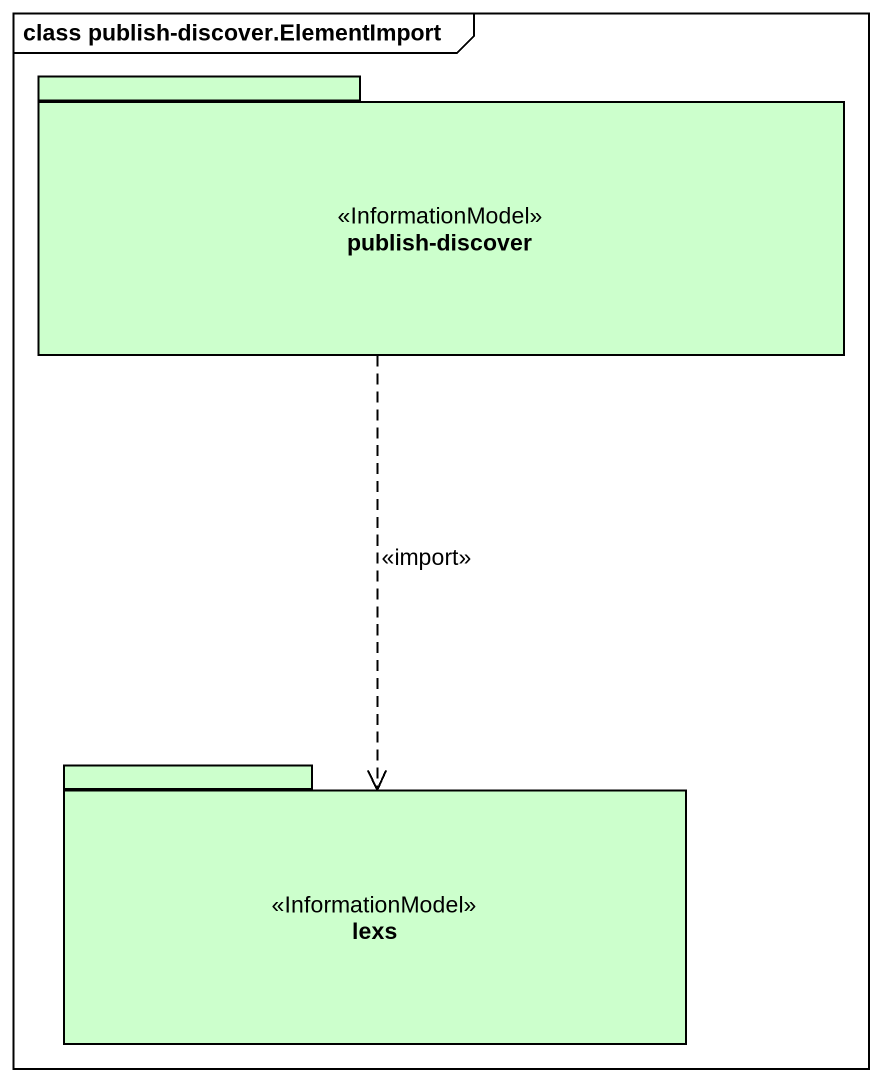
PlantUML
@startuml
mainframe class publish-discover.ElementImport
package "publish-discover" as publish_discover <<InformationModel>> #CCFFCC {
}
package lexs <<InformationModel>> #CCFFCC {
}
publish_discover ..> lexs : <<import>>
@enduml
